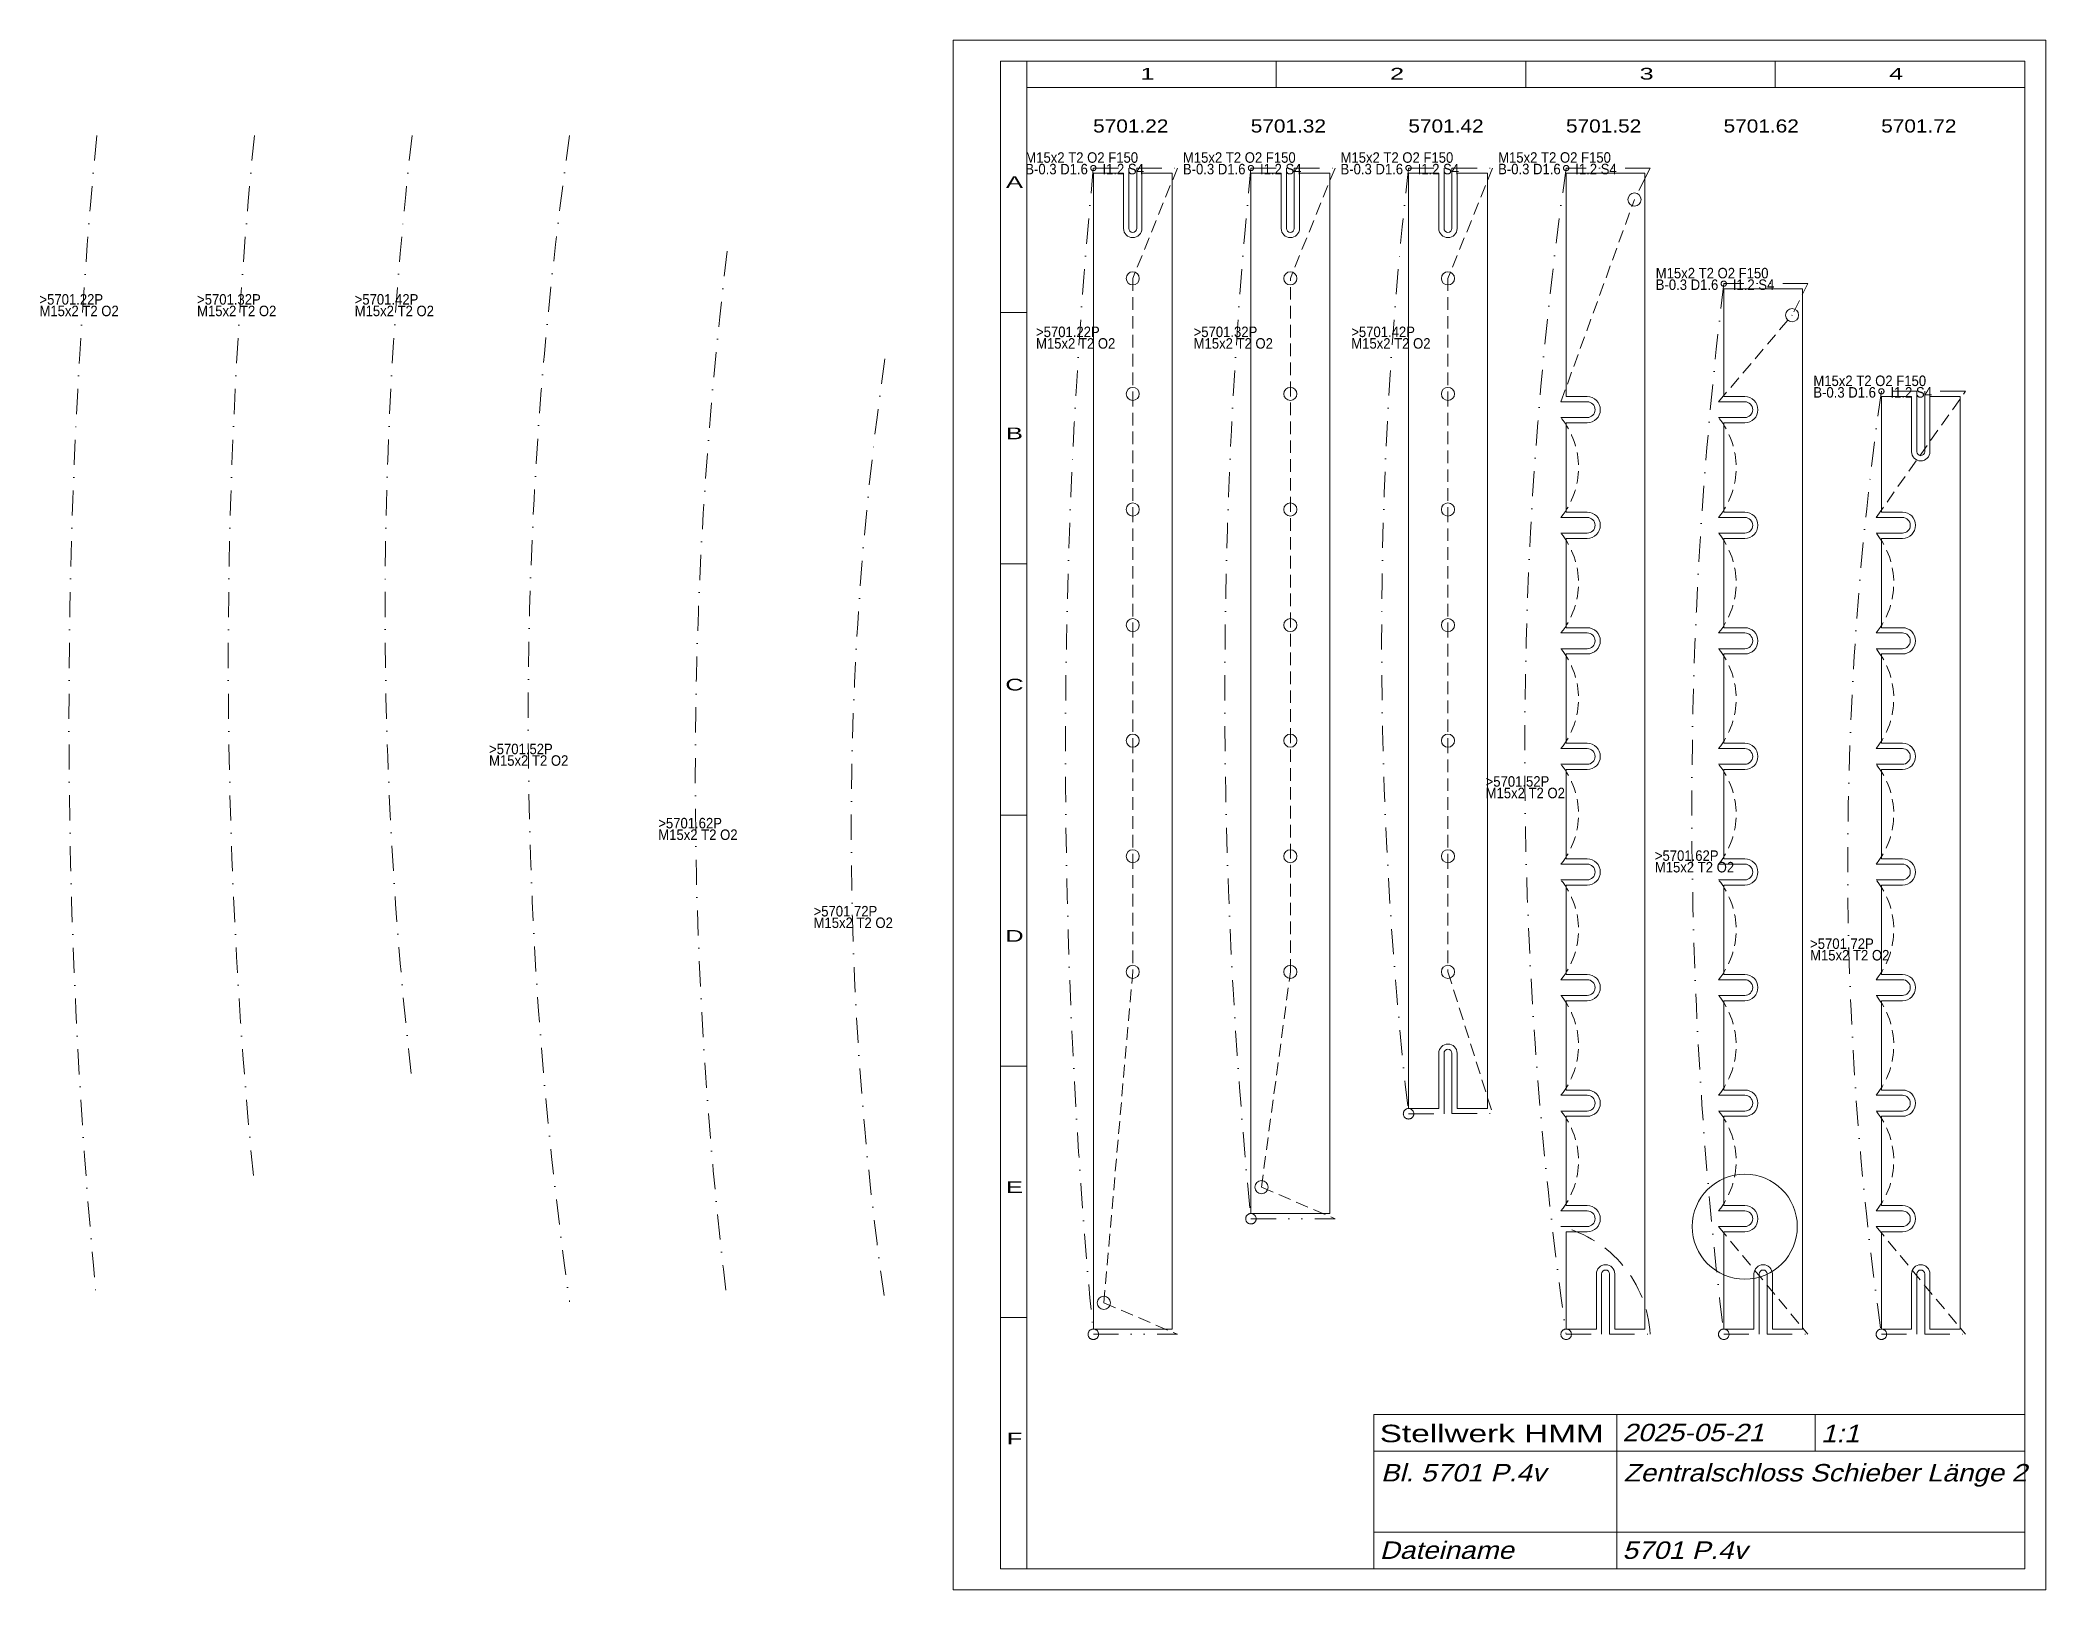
# Model space of a CAD drawing. Extents: x -173 to 209, y 1 to 296.
import ezdxf
from ezdxf.enums import TextEntityAlignment as Align

# ---------------------------------------------------------------- set-up
doc = ezdxf.new("R2010")
doc.units = 0
doc.header["$LTSCALE"] = 9.572672
for name, pattern in [('DASHDOT', [1, 0.5, -0.25, 0, -0.25]), ('DASHED', [0.75, 0.5, -0.25]), ('DIVIDE', [1.25, 0.5, -0.25, 0, -0.25, 0, -0.25]), ('HIDDEN', [0.375, 0.25, -0.125]), ('PHANTOM', [2.5, 1.25, -0.25, 0.25, -0.25, 0.25, -0.25])]:
    doc.linetypes.add(name, pattern=pattern)
for name, color, linetype, lineweight in [('5701_22P', 230, 'CONTINUOUS', 13), ('5701_2___4G WEICHENSCHIEBER', 30, 'CONTINUOUS', 18), ('5701_32P', 230, 'CONTINUOUS', 13), ('5701_42P', 230, 'CONTINUOUS', 13), ('5701_52P', 230, 'CONTINUOUS', 13), ('5701_62P', 230, 'CONTINUOUS', 13), ('5701_72P', 230, 'CONTINUOUS', 13), ('5701___ ZENTRALSCHLOSS', 230, 'CONTINUOUS', 13), ('_5701_5___7G FAHRSTRAßENSCHIEBER', 5, 'CONTINUOUS', 18), ('BESCHRIFTUNG', 7, 'CONTINUOUS', 25), ('BESCHRIFTUNG0', 7, 'CONTINUOUS', 25), ('HILFSLINIEN', 3, 'CONTINUOUS', 0), ('STANDARD', 7, 'CONTINUOUS', 0)]:
    doc.layers.add(name, color=color, linetype=linetype, lineweight=lineweight)
doc.styles.add('Arial', font='arial.ttf')

msp = doc.modelspace()

# ---------------------------------------------------------------- linework, layer by layer
at = {"layer": '5701_22P', "linetype": 'DIVIDE'}
for p, q in [((27.69, 271.65), (34.44, 271.65)), ((35.94, 271.65), (43.69, 271.65)), ((27.69, 49.65), (43.69, 49.65))]:
    msp.add_line(p, q, dxfattribs=at)
at = {"layer": '5701_22P'}
for p, q in [((34.44, 260.15), (34.44, 271.65)), ((35.94, 260.15), (35.94, 271.65))]:
    msp.add_line(p, q, dxfattribs=at)
at = {"layer": '5701_22P', "linetype": 'HIDDEN'}
for p, q in [((43.69, 271.65), (35.19, 250.65)), ((35.19, 250.65), (35.19, 228.65)), ((35.19, 228.65), (35.19, 206.65)), ((35.19, 206.65), (35.19, 184.65)), ((35.19, 184.65), (35.19, 162.65)), ((35.19, 162.65), (35.19, 140.65)), ((35.19, 140.65), (35.19, 118.65)), ((29.69, 55.65), (35.19, 118.65)), ((29.69, 55.65), (43.69, 49.65))]:
    msp.add_line(p, q, dxfattribs=at)
at = {"layer": '5701_22P', "linetype": 'PHANTOM'}
for centre, radius in [((27.69, 271.65), 0.5), ((27.69, 49.65), 1)]:
    msp.add_circle(centre, radius, dxfattribs=at)
at = {"layer": '5701_22P'}
for centre in [(35.19, 250.65), (35.19, 228.65), (35.19, 206.65), (35.19, 184.65), (35.19, 162.65), (35.19, 140.65), (35.19, 118.65), (29.69, 55.65)]:
    msp.add_circle(centre, 1.25, dxfattribs=at)
msp.add_arc((35.19, 260.15), 0.75, 180, 360, dxfattribs=at)
at = {"layer": '5701_2___4G WEICHENSCHIEBER'}
for p, q in [((27.69, 270.65), (33.44, 270.65)), ((27.69, 50.65), (27.69, 270.65)), ((36.94, 270.65), (42.69, 270.65)), ((42.69, 50.65), (42.69, 270.65)), ((57.69, 72.65), (57.69, 270.65)), ((57.69, 270.65), (63.44, 270.65)), ((66.94, 270.65), (72.69, 270.65)), ((72.69, 72.65), (72.69, 270.65)), ((57.69, 72.65), (72.69, 72.65)), ((27.69, 50.65), (42.69, 50.65))]:
    msp.add_line(p, q, dxfattribs=at)
at = {"layer": '5701_2___4G WEICHENSCHIEBER', "linetype": 'CONTINUOUS'}
for p, q in [((33.44, 260.15), (33.44, 270.65)), ((36.94, 260.15), (36.94, 270.65)), ((63.44, 260.15), (63.44, 270.65)), ((66.94, 260.15), (66.94, 270.65)), ((87.69, 270.65), (93.44, 270.65)), ((87.69, 92.63), (87.69, 270.65)), ((93.44, 260.15), (93.44, 270.65)), ((96.94, 260.15), (96.94, 270.65)), ((96.94, 270.65), (102.69, 270.65)), ((102.69, 92.65), (102.69, 270.65)), ((93.44, 103.15), (93.44, 92.63)), ((96.94, 103.15), (96.94, 92.65)), ((87.69, 92.63), (93.44, 92.63)), ((96.94, 92.65), (102.69, 92.65))]:
    msp.add_line(p, q, dxfattribs=at)
for centre, start, end in [((35.19, 260.15), 180, 360), ((65.19, 260.15), 180, 360), ((95.19, 260.15), 180, 360), ((95.19, 103.15), 0, 180)]:
    msp.add_arc(centre, 1.75, start, end, dxfattribs=at)
at = {"layer": '5701_32P', "linetype": 'DIVIDE'}
for p, q in [((57.69, 271.65), (64.44, 271.65)), ((65.94, 271.65), (73.69, 271.65)), ((57.69, 71.65), (73.69, 71.65))]:
    msp.add_line(p, q, dxfattribs=at)
at = {"layer": '5701_32P'}
for p, q in [((64.44, 260.15), (64.44, 271.65)), ((65.94, 260.15), (65.94, 271.65))]:
    msp.add_line(p, q, dxfattribs=at)
at = {"layer": '5701_32P', "linetype": 'HIDDEN'}
for p, q in [((73.69, 271.65), (65.19, 250.65)), ((65.19, 228.65), (65.19, 250.65)), ((65.19, 206.65), (65.19, 228.65)), ((65.19, 184.65), (65.19, 206.65)), ((65.19, 162.65), (65.19, 184.65)), ((65.19, 140.65), (65.19, 162.65)), ((65.19, 118.65), (65.19, 140.65)), ((59.69, 77.65), (65.19, 118.65)), ((59.69, 77.65), (73.69, 71.65))]:
    msp.add_line(p, q, dxfattribs=at)
at = {"layer": '5701_32P', "linetype": 'PHANTOM'}
for centre, radius in [((57.69, 271.65), 0.5), ((57.69, 71.65), 1)]:
    msp.add_circle(centre, radius, dxfattribs=at)
at = {"layer": '5701_32P'}
for centre in [(65.19, 250.65), (65.19, 228.65), (65.19, 206.65), (65.19, 184.65), (65.19, 162.65), (65.19, 140.65), (65.19, 118.65), (59.69, 77.65)]:
    msp.add_circle(centre, 1.25, dxfattribs=at)
msp.add_arc((65.19, 260.15), 0.75, 180, 360, dxfattribs=at)
at = {"layer": '5701_42P', "linetype": 'DIVIDE'}
for p, q in [((87.69, 271.65), (94.44, 271.65)), ((95.94, 271.65), (103.69, 271.65)), ((87.69, 91.63), (94.44, 91.63)), ((95.94, 91.65), (103.69, 91.65))]:
    msp.add_line(p, q, dxfattribs=at)
at = {"layer": '5701_42P'}
for p, q in [((94.44, 260.15), (94.44, 271.65)), ((95.94, 260.15), (95.94, 271.65)), ((94.44, 103.15), (94.44, 91.63)), ((95.94, 103.15), (95.94, 91.65))]:
    msp.add_line(p, q, dxfattribs=at)
at = {"layer": '5701_42P', "linetype": 'HIDDEN'}
for p, q in [((103.69, 271.65), (95.19, 250.65)), ((95.19, 250.65), (95.19, 228.65)), ((95.19, 228.65), (95.19, 206.65)), ((95.19, 206.65), (95.19, 184.65)), ((95.19, 184.65), (95.19, 162.65)), ((95.19, 162.65), (95.19, 140.65)), ((95.19, 140.65), (95.19, 118.65)), ((95.19, 118.65), (103.69, 91.65))]:
    msp.add_line(p, q, dxfattribs=at)
at = {"layer": '5701_42P', "linetype": 'PHANTOM'}
for centre, radius in [((87.69, 271.65), 0.5), ((87.69, 91.63), 1)]:
    msp.add_circle(centre, radius, dxfattribs=at)
at = {"layer": '5701_42P', "linetype": 'CONTINUOUS'}
for centre in [(95.19, 250.65), (95.19, 228.65), (95.19, 206.65), (95.19, 184.65), (95.19, 162.65), (95.19, 140.65), (95.19, 118.65)]:
    msp.add_circle(centre, 1.25, dxfattribs=at)
at = {"layer": '5701_42P'}
for centre, start, end in [((95.19, 260.15), 180, 360), ((95.19, 103.15), 0, 180)]:
    msp.add_arc(centre, 0.75, start, end, dxfattribs=at)
at = {"layer": '5701_52P', "linetype": 'DIVIDE'}
for p, q in [((133.69, 271.65), (117.69, 271.65)), ((117.69, 49.65), (124.44, 49.65)), ((125.94, 49.65), (133.69, 49.65))]:
    msp.add_line(p, q, dxfattribs=at)
at = {"layer": '5701_52P', "linetype": 'DASHED'}
msp.add_line((133.69, 271.65), (130.69, 265.65), dxfattribs=at)
at = {"layer": '5701_52P', "linetype": 'HIDDEN'}
msp.add_line((116.69, 227.15), (130.69, 265.65), dxfattribs=at)
at = {"layer": '5701_52P'}
for p, q in [((121.69, 227.15), (116.69, 227.15)), ((121.69, 224.15), (116.69, 224.15)), ((121.69, 205.15), (116.69, 205.15)), ((121.69, 202.15), (116.69, 202.15)), ((121.69, 183.15), (116.69, 183.15)), ((121.69, 180.15), (116.69, 180.15)), ((121.69, 161.15), (116.69, 161.15)), ((121.69, 158.15), (116.69, 158.15)), ((121.69, 139.15), (116.69, 139.15)), ((121.69, 136.15), (116.69, 136.15)), ((121.69, 117.15), (116.69, 117.15)), ((121.69, 114.15), (116.69, 114.15)), ((121.69, 95.15), (116.69, 95.15)), ((121.69, 92.15), (116.69, 92.15)), ((121.69, 73.15), (116.69, 73.15)), ((121.69, 70.15), (116.69, 70.15)), ((124.44, 61.14), (124.44, 49.65)), ((125.94, 61.14), (125.94, 49.65))]:
    msp.add_line(p, q, dxfattribs=at)
at = {"layer": '5701_52P', "linetype": 'PHANTOM'}
for centre, radius in [((117.69, 271.65), 0.5), ((117.69, 49.65), 1)]:
    msp.add_circle(centre, radius, dxfattribs=at)
at = {"layer": '5701_52P', "linetype": 'CONTINUOUS'}
msp.add_circle((130.69, 265.65), 1.25, dxfattribs=at)
at = {"layer": '5701_52P'}
for centre, radius, start, end in [((121.69, 225.65), 1.5, 270, 450), ((121.69, 203.65), 1.5, 270, 450), ((121.69, 181.65), 1.5, 270, 450), ((121.69, 159.65), 1.5, 270, 450), ((121.69, 137.65), 1.5, 270, 450), ((121.69, 115.65), 1.5, 270, 450), ((121.69, 93.65), 1.5, 270, 450), ((121.69, 71.65), 1.5, 270, 450), ((125.19, 61.14), 0.75, 0, 180)]:
    msp.add_arc(centre, radius, start, end, dxfattribs=at)
at = {"layer": '5701_52P', "linetype": 'HIDDEN'}
for centre in [(104.88, 214.65), (104.88, 192.65), (104.88, 170.65), (104.88, 148.65), (104.88, 126.65), (104.88, 104.65), (104.88, 82.65)]:
    msp.add_arc(centre, 15.16, 321.1998, 398.8002, dxfattribs=at)
at = {"layer": '5701_52P', "linetype": 'DASHED'}
msp.add_arc((111.19, 48.3), 22.54, 3.4424, 75.8794, dxfattribs=at)
at = {"layer": '5701_62P', "linetype": 'DIVIDE'}
for p, q in [((163.69, 249.64), (147.69, 249.64)), ((147.69, 49.65), (154.44, 49.65)), ((155.94, 49.65), (163.69, 49.65))]:
    msp.add_line(p, q, dxfattribs=at)
at = {"layer": '5701_62P', "linetype": 'HIDDEN'}
for p, q in [((163.69, 249.64), (160.69, 243.65)), ((146.69, 227.15), (160.69, 243.65)), ((146.69, 70.15), (163.69, 49.65))]:
    msp.add_line(p, q, dxfattribs=at)
at = {"layer": '5701_62P'}
for p, q in [((151.69, 227.15), (146.69, 227.15)), ((151.69, 224.15), (146.69, 224.15)), ((151.69, 205.15), (146.69, 205.15)), ((151.69, 202.15), (146.69, 202.15)), ((151.69, 183.15), (146.69, 183.15)), ((151.69, 180.15), (146.69, 180.15)), ((151.69, 161.15), (146.69, 161.15)), ((151.69, 158.15), (146.69, 158.15)), ((151.69, 139.15), (146.69, 139.15)), ((151.69, 136.15), (146.69, 136.15)), ((151.69, 117.15), (146.69, 117.15)), ((151.69, 114.15), (146.69, 114.15)), ((151.69, 95.15), (146.69, 95.15)), ((151.69, 92.15), (146.69, 92.15)), ((151.69, 73.15), (146.69, 73.15)), ((151.69, 70.15), (146.69, 70.15)), ((154.44, 61.14), (154.44, 49.65)), ((155.94, 61.14), (155.94, 49.65))]:
    msp.add_line(p, q, dxfattribs=at)
at = {"layer": '5701_62P', "linetype": 'PHANTOM'}
for centre, radius in [((147.69, 249.64), 0.5), ((147.69, 49.65), 1)]:
    msp.add_circle(centre, radius, dxfattribs=at)
at = {"layer": '5701_62P', "linetype": 'CONTINUOUS'}
msp.add_circle((160.69, 243.65), 1.25, dxfattribs=at)
at = {"layer": '5701_62P'}
for centre, radius, start, end in [((151.69, 225.65), 1.5, 270, 450), ((151.69, 203.65), 1.5, 270, 450), ((151.69, 181.65), 1.5, 270, 450), ((151.69, 159.65), 1.5, 270, 450), ((151.69, 137.65), 1.5, 270, 450), ((151.69, 115.65), 1.5, 270, 450), ((151.69, 93.65), 1.5, 270, 450), ((151.69, 71.65), 1.5, 270, 450), ((155.19, 61.14), 0.75, 0, 180)]:
    msp.add_arc(centre, radius, start, end, dxfattribs=at)
at = {"layer": '5701_62P', "linetype": 'HIDDEN'}
for centre in [(134.88, 214.65), (134.88, 192.65), (134.88, 170.65), (134.88, 148.65), (134.88, 126.65), (134.88, 104.65), (134.88, 82.65)]:
    msp.add_arc(centre, 15.16, 321.1998, 398.8002, dxfattribs=at)
at = {"layer": '5701_72P', "linetype": 'HIDDEN'}
for p, q in [((176.69, 205.15), (193.69, 229.15)), ((176.69, 70.15), (193.69, 49.65))]:
    msp.add_line(p, q, dxfattribs=at)
at = {"layer": '5701_72P', "linetype": 'DIVIDE'}
for p, q in [((184.44, 229.15), (177.69, 229.15)), ((193.69, 229.15), (185.94, 229.15)), ((177.69, 49.65), (184.44, 49.65)), ((185.94, 49.65), (193.69, 49.65))]:
    msp.add_line(p, q, dxfattribs=at)
at = {"layer": '5701_72P'}
for p, q in [((184.44, 217.66), (184.44, 229.15)), ((185.94, 217.66), (185.94, 229.15)), ((181.69, 205.15), (176.69, 205.15)), ((181.69, 202.15), (176.69, 202.15)), ((181.69, 183.15), (176.69, 183.15)), ((181.69, 180.15), (176.69, 180.15)), ((181.69, 161.15), (176.69, 161.15)), ((181.69, 158.15), (176.69, 158.15)), ((181.69, 139.15), (176.69, 139.15)), ((181.69, 136.15), (176.69, 136.15)), ((181.69, 117.15), (176.69, 117.15)), ((181.69, 114.15), (176.69, 114.15)), ((181.69, 95.15), (176.69, 95.15)), ((181.69, 92.15), (176.69, 92.15)), ((181.69, 73.15), (176.69, 73.15)), ((181.69, 70.15), (176.69, 70.15)), ((184.44, 61.14), (184.44, 49.65)), ((185.94, 61.14), (185.94, 49.65))]:
    msp.add_line(p, q, dxfattribs=at)
at = {"layer": '5701_72P', "linetype": 'PHANTOM'}
for centre, radius in [((177.69, 229.15), 0.5), ((177.69, 49.65), 1)]:
    msp.add_circle(centre, radius, dxfattribs=at)
at = {"layer": '5701_72P'}
for centre, radius, start, end in [((185.19, 217.66), 0.75, 180, 360), ((181.69, 203.65), 1.5, 270, 450), ((181.69, 181.65), 1.5, 270, 450), ((181.69, 159.65), 1.5, 270, 450), ((181.69, 137.65), 1.5, 270, 450), ((181.69, 115.65), 1.5, 270, 450), ((181.69, 93.65), 1.5, 270, 450), ((181.69, 71.65), 1.5, 270, 450), ((185.19, 61.14), 0.75, 0, 180)]:
    msp.add_arc(centre, radius, start, end, dxfattribs=at)
at = {"layer": '5701_72P', "linetype": 'HIDDEN'}
for centre in [(164.88, 192.65), (164.88, 170.65), (164.88, 148.65), (164.88, 126.65), (164.88, 104.65), (164.88, 82.65)]:
    msp.add_arc(centre, 15.16, 321.1998, 398.8002, dxfattribs=at)
at = {"layer": '5701___ ZENTRALSCHLOSS', "linetype": 'DASHDOT'}
for centre, radius, start, end in [((998.45, 166.82), 1165.75, 174.53614, 185.46386), ((871.28, 177.82), 1008.25, 174.30793, 185.69207), ((684.34, 187.81), 791.47, 173.4699, 186.5301), ((705.22, 166.83), 785.1, 171.87191, 188.12809), ((1188.14, 160.65), 1165.75, 174.53614, 185.46386), ((1060.97, 171.65), 1008.25, 174.30793, 185.69207), ((874.03, 181.64), 791.47, 173.4699, 186.5301), ((894.9, 160.65), 785.1, 171.87191, 188.12809), ((776.11, 155.82), 824.19, 173.03127, 186.96873), ((965.8, 149.65), 824.19, 173.03127, 186.96873), ((613.82, 145.57), 632.21, 171.83864, 188.16136), ((803.5, 139.4), 632.21, 171.83864, 188.16136)]:
    msp.add_arc(centre, radius, start, end, dxfattribs=at)
at = {"layer": '_5701_5___7G FAHRSTRAßENSCHIEBER'}
for p, q in [((132.69, 270.65), (117.69, 270.65)), ((117.69, 270.65), (117.69, 228.15)), ((132.69, 50.65), (132.69, 270.65)), ((162.69, 248.64), (147.69, 248.64)), ((147.69, 248.64), (147.69, 228.15)), ((162.69, 50.65), (162.69, 248.64)), ((121.69, 228.15), (117.69, 228.15)), ((151.69, 228.15), (147.69, 228.15)), ((177.69, 228.15), (177.69, 206.15)), ((183.44, 228.15), (177.69, 228.15)), ((183.44, 217.66), (183.44, 228.15)), ((192.69, 228.15), (186.94, 228.15)), ((186.94, 217.66), (186.94, 228.15)), ((192.69, 50.65), (192.69, 228.15)), ((117.69, 223.15), (117.69, 206.15)), ((121.69, 223.15), (117.69, 223.15)), ((147.69, 223.15), (147.69, 206.15)), ((151.69, 223.15), (147.69, 223.15)), ((121.69, 206.15), (117.69, 206.15)), ((151.69, 206.15), (147.69, 206.15)), ((181.69, 206.15), (177.69, 206.15)), ((117.69, 201.15), (117.69, 184.15)), ((121.69, 201.15), (117.69, 201.15)), ((147.69, 201.15), (147.69, 184.15)), ((151.69, 201.15), (147.69, 201.15)), ((177.69, 201.15), (177.69, 184.15)), ((181.69, 201.15), (177.69, 201.15)), ((121.69, 184.15), (117.69, 184.15)), ((151.69, 184.15), (147.69, 184.15)), ((181.69, 184.15), (177.69, 184.15)), ((117.69, 179.15), (117.69, 162.15)), ((121.69, 179.15), (117.69, 179.15)), ((147.69, 179.15), (147.69, 162.15)), ((151.69, 179.15), (147.69, 179.15)), ((177.69, 179.15), (177.69, 162.15)), ((181.69, 179.15), (177.69, 179.15)), ((121.69, 162.15), (117.69, 162.15)), ((151.69, 162.15), (147.69, 162.15)), ((181.69, 162.15), (177.69, 162.15)), ((117.69, 157.15), (117.69, 140.15)), ((121.69, 157.15), (117.69, 157.15)), ((147.69, 157.15), (147.69, 140.15)), ((151.69, 157.15), (147.69, 157.15)), ((177.69, 157.15), (177.69, 140.15)), ((181.69, 157.15), (177.69, 157.15)), ((121.69, 140.15), (117.69, 140.15)), ((151.69, 140.15), (147.69, 140.15)), ((181.69, 140.15), (177.69, 140.15)), ((117.69, 135.15), (117.69, 118.15)), ((121.69, 135.15), (117.69, 135.15)), ((147.69, 135.15), (147.69, 118.15)), ((151.69, 135.15), (147.69, 135.15)), ((177.69, 135.15), (177.69, 118.15)), ((181.69, 135.15), (177.69, 135.15)), ((121.69, 118.15), (117.69, 118.15)), ((151.69, 118.15), (147.69, 118.15)), ((181.69, 118.15), (177.69, 118.15)), ((117.69, 113.15), (117.69, 96.15)), ((121.69, 113.15), (117.69, 113.15)), ((147.69, 113.15), (147.69, 96.15)), ((151.69, 113.15), (147.69, 113.15)), ((177.69, 113.15), (177.69, 96.15)), ((181.69, 113.15), (177.69, 113.15)), ((121.69, 96.15), (117.69, 96.15)), ((151.69, 96.15), (147.69, 96.15)), ((181.69, 96.15), (177.69, 96.15)), ((117.69, 91.15), (117.69, 74.15)), ((121.69, 91.15), (117.69, 91.15)), ((147.69, 91.15), (147.69, 74.15)), ((151.69, 91.15), (147.69, 91.15)), ((177.69, 91.15), (177.69, 74.15)), ((181.69, 91.15), (177.69, 91.15)), ((121.69, 74.15), (117.69, 74.15)), ((151.69, 74.15), (147.69, 74.15)), ((181.69, 74.15), (177.69, 74.15)), ((117.69, 69.15), (117.69, 50.65)), ((121.69, 69.15), (117.69, 69.15)), ((147.69, 69.15), (147.69, 50.65)), ((151.69, 69.15), (147.69, 69.15)), ((177.69, 69.15), (177.69, 50.65)), ((181.69, 69.15), (177.69, 69.15)), ((183.19, 71.65), (183.19, 71.11)), ((123.44, 61.14), (123.44, 50.65)), ((126.94, 61.14), (126.94, 50.65)), ((153.44, 61.14), (153.44, 50.65)), ((156.94, 61.14), (156.94, 50.65)), ((183.44, 61.14), (183.44, 50.65)), ((186.94, 61.14), (186.94, 50.65)), ((117.69, 50.65), (123.44, 50.65)), ((126.94, 50.65), (132.69, 50.65)), ((147.69, 50.65), (153.44, 50.65)), ((156.94, 50.65), (162.69, 50.65)), ((177.69, 50.65), (183.44, 50.65)), ((186.94, 50.65), (192.69, 50.65))]:
    msp.add_line(p, q, dxfattribs=at)
for centre, radius, start, end in [((121.69, 225.65), 2.5, 270, 450), ((151.69, 225.65), 2.5, 270, 450), ((185.19, 217.66), 1.75, 180, 360), ((121.69, 203.65), 2.5, 270, 450), ((151.69, 203.65), 2.5, 270, 450), ((181.69, 203.65), 2.5, 270, 450), ((121.69, 181.65), 2.5, 270, 450), ((151.69, 181.65), 2.5, 270, 450), ((181.69, 181.65), 2.5, 270, 450), ((121.69, 159.65), 2.5, 270, 450), ((151.69, 159.65), 2.5, 270, 450), ((181.69, 159.65), 2.5, 270, 450), ((121.69, 137.65), 2.5, 270, 450), ((151.69, 137.65), 2.5, 270, 450), ((181.69, 137.65), 2.5, 270, 450), ((121.69, 115.65), 2.5, 270, 450), ((151.69, 115.65), 2.5, 270, 450), ((181.69, 115.65), 2.5, 270, 450), ((121.69, 93.65), 2.5, 270, 450), ((151.69, 93.65), 2.5, 270, 450), ((181.69, 93.65), 2.5, 270, 450), ((121.69, 71.65), 2.5, 270, 450), ((151.69, 71.65), 2.5, 270, 450), ((181.69, 71.65), 2.5, 270, 450), ((125.19, 61.14), 1.75, 0, 180), ((155.19, 61.14), 1.75, 0, 180), ((185.19, 61.14), 1.75, 0, 180)]:
    msp.add_arc(centre, radius, start, end, dxfattribs=at)
at = {"layer": 'HILFSLINIEN'}
msp.add_circle((151.69, 70.15), 10, dxfattribs=at)
at = {"layer": 'STANDARD'}
for p, q in [((1, 1), (1, 296)), ((1, 296), (209, 296)), ((209, 296), (209, 1)), ((10, 5), (10, 292)), ((10, 292), (15, 292)), ((15, 292), (205, 292)), ((15, 287), (15, 292)), ((62.5, 292), (62.5, 287)), ((110, 292), (110, 287)), ((157.5, 292), (157.5, 287)), ((205, 292), (205, 287)), ((15, 287), (205, 287)), ((15, 5), (15, 287)), ((205, 287), (205, 5)), ((10, 244.17), (15, 244.17)), ((10, 196.33), (15, 196.33)), ((205, 182.12), (205, 5.12)), ((10, 148.5), (15, 148.5)), ((10, 100.67), (15, 100.67)), ((10, 52.83), (15, 52.83)), ((10, 5), (15, 5)), ((205, 5), (15, 5)), ((209, 1), (1, 1))]:
    msp.add_line(p, q, dxfattribs=at)
at = {"layer": 'STANDARD', "lineweight": 0}
for p, q in [((81.11, 34.4), (205, 34.4)), ((81.11, 34.4), (81.11, 5)), ((127.31, 34.4), (127.31, 5)), ((165.11, 34.4), (165.11, 27.4)), ((81.11, 27.4), (205, 27.4)), ((81.11, 12), (205, 12))]:
    msp.add_line(p, q, dxfattribs=at)

# ---------------------------------------------------------------- texts
at = {"layer": '5701_22P', "insert": (14.74, 270.42), "char_height": 2, "attachment_point": 7, "line_spacing_factor": 0.66, "style": 'Arial'}
msp.add_mtext('\\W0.891762;M15x2 T2 O2 F150\\PB-0.3 D1.6    I1.2 S4', dxfattribs=at)
at = {"layer": '5701_32P', "insert": (44.74, 270.42), "char_height": 2, "attachment_point": 7, "line_spacing_factor": 0.66, "style": 'Arial'}
msp.add_mtext('\\W0.891762;M15x2 T2 O2 F150\\PB-0.3 D1.6    I1.2 S4', dxfattribs=at)
at = {"layer": '5701_42P', "insert": (74.74, 270.42), "char_height": 2, "attachment_point": 7, "line_spacing_factor": 0.66, "style": 'Arial'}
msp.add_mtext('\\W0.891762;M15x2 T2 O2 F150\\PB-0.3 D1.6    I1.2 S4', dxfattribs=at)
at = {"layer": '5701_52P', "insert": (104.74, 270.43), "char_height": 2, "attachment_point": 7, "line_spacing_factor": 0.66, "style": 'Arial'}
msp.add_mtext('\\W0.891762;M15x2 T2 O2 F150\\PB-0.3 D1.6    I1.2 S4', dxfattribs=at)
at = {"layer": '5701_62P', "insert": (134.74, 248.42), "char_height": 2, "attachment_point": 7, "line_spacing_factor": 0.66, "style": 'Arial'}
msp.add_mtext('\\W0.891762;M15x2 T2 O2 F150\\PB-0.3 D1.6    I1.2 S4', dxfattribs=at)
at = {"layer": '5701_72P', "insert": (164.74, 227.92), "char_height": 2, "attachment_point": 7, "line_spacing_factor": 0.66, "style": 'Arial'}
msp.add_mtext('\\W0.891762;M15x2 T2 O2 F150\\PB-0.3 D1.6    I1.2 S4', dxfattribs=at)
at = {"layer": '5701___ ZENTRALSCHLOSS', "char_height": 2, "attachment_point": 7, "line_spacing_factor": 0.66, "style": 'Arial'}
for s, insert in [('\\W0.891720;>5701.22P\\PM15x2 T2 O2', (-172.91, 243.42)), ('\\W0.891720;>5701.32P\\PM15x2 T2 O2', (-142.91, 243.42)), ('\\W0.891720;>5701.42P\\PM15x2 T2 O2', (-112.91, 243.42)), ('\\W0.891720;>5701.22P\\PM15x2 T2 O2', (16.78, 237.24)), ('\\W0.891720;>5701.32P\\PM15x2 T2 O2', (46.78, 237.24)), ('\\W0.891720;>5701.42P\\PM15x2 T2 O2', (76.78, 237.24)), ('\\W0.891720;>5701.52P\\PM15x2 T2 O2', (-87.33, 157.84)), ('\\W0.891720;>5701.52P\\PM15x2 T2 O2', (102.36, 151.66)), ('\\W0.891720;>5701.62P\\PM15x2 T2 O2', (-55.12, 143.72)), ('\\W0.891720;>5701.62P\\PM15x2 T2 O2', (134.57, 137.54)), ('\\W0.891720;>5701.72P\\PM15x2 T2 O2', (-25.56, 126.96)), ('\\W0.891720;>5701.72P\\PM15x2 T2 O2', (164.12, 120.78))]:
    msp.add_mtext(s, dxfattribs=dict(at, insert=insert))
at = {"layer": 'BESCHRIFTUNG', "style": 'Arial', "width": 1.135139}
for s, p in [('5701.22', (27.65, 278.41)), ('5701.32', (57.65, 278.41)), ('5701.42', (87.65, 278.41)), ('5701.52', (117.65, 278.41)), ('5701.62', (147.65, 278.41)), ('5701.72', (177.65, 278.41))]:
    msp.add_text(s, height=2.5, dxfattribs=at).set_placement(p)
at = {"layer": 'BESCHRIFTUNG0', "style": 'Arial', "width": 1.365378}
msp.add_text('Stellwerk HMM', height=3.325, dxfattribs=at).set_placement((82.2, 32.44), align=Align.TOP_LEFT)
at = {"layer": 'BESCHRIFTUNG0', "style": 'Arial', "oblique": 15}
for s, width, p in [('2025-05-21', 1.135137, (128.4, 32.62)), ('1:1', 1.134865, (166.2, 32.44)), ('Bl. 5701 P.4v', 1.134936, (82.42, 24.96)), ('Zentralschloss Schieber Länge 2', 1.134944, (128.62, 24.96)), ('Dateiname', 1.135074, (82.2, 10.22)), ('5701 P.4v', 1.135083, (128.4, 10.22))]:
    msp.add_text(s, height=3.325, dxfattribs=dict(at, width=width)).set_placement(p, align=Align.TOP_LEFT)
at = {"layer": 'STANDARD', "style": 'Arial'}
for s, width, p in [('1', 1.547923, (38, 290.72)), ('2', 1.547922, (85.5, 290.72)), ('3', 1.547923, (133, 290.72)), ('4', 1.547923, (180.5, 290.72)), ('A', 1.547987, (12.68, 270.1)), ('B', 1.547987, (12.68, 222.26)), ('C', 1.548103, (12.68, 174.43)), ('D', 1.548104, (12.68, 126.6)), ('E', 1.547987, (12.68, 78.76)), ('F', 1.547769, (12.68, 30.93))]:
    msp.add_text(s, height=2.23, dxfattribs=dict(at, width=width)).set_placement(p, align=Align.TOP_CENTER)

doc.saveas('drawing.dxf')
